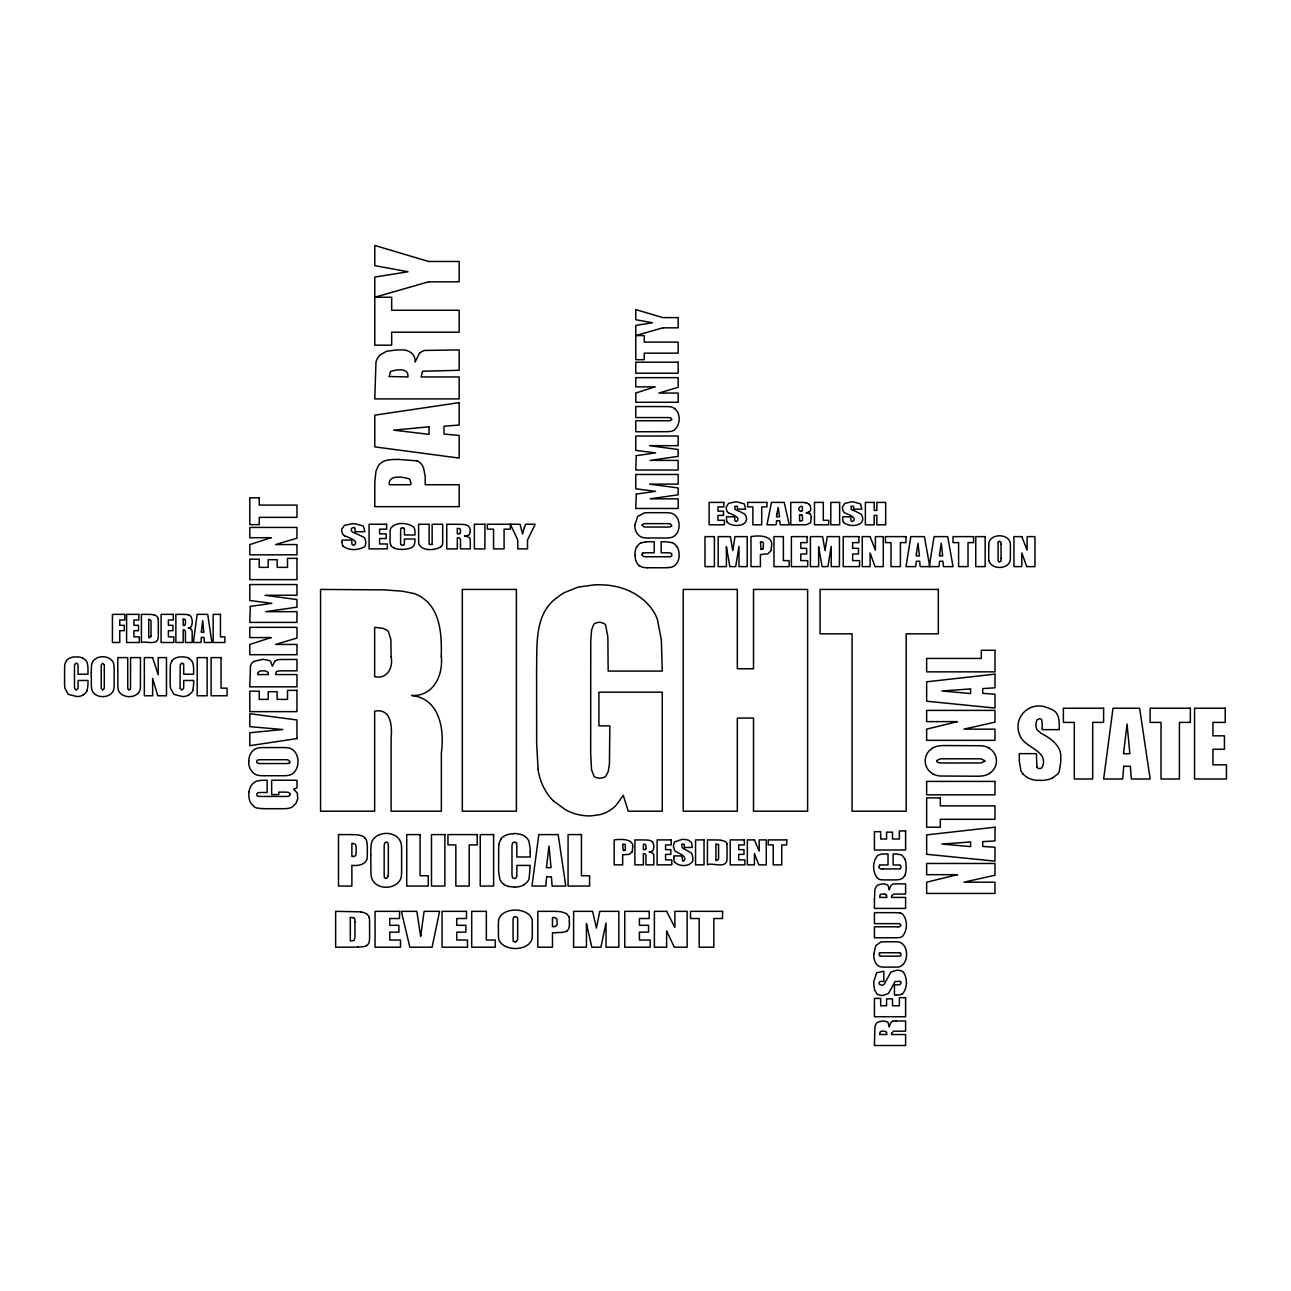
<?xml version="1.0" encoding="UTF-8"?>
<svg xmlns="http://www.w3.org/2000/svg" width="1291" height="1291" viewBox="0 0 1291 1291"><rect width="100%" height="100%" fill="white"/><g stroke="black" fill="none" stroke-linecap="round" stroke-linejoin="round"><path stroke-width="1.5" d="M1001.041 558.438L1001.041 544.334M988.728 545.609L988.728 557.712A31.646 31.646 0 0 0 988.922 560.681M388.204 875.847L386.558 878.396M516.69 875.685L516.432 877.122A1.824 1.824 0 0 1 515.109 878.38L514.609 878.413A3.792 3.792 0 0 1 514.06 878.413L513.721 878.348A1.775 1.775 0 0 1 512.398 877.283L512.091 875.476A36.89 36.89 0 0 1 511.994 872.377L511.978 848.494A34.922 34.922 0 0 1 512.124 844.669L512.43 843.394A1.711 1.711 0 0 1 513.447 842.394L514.125 842.248M249.018 791.69L248.824 793.562A24.448 24.448 0 0 0 248.808 795.563L249.292 799.29A12.587 12.587 0 0 0 251.325 803.825L254.02 806.585A8.053 8.053 0 0 0 256.957 808.021L260.943 808.537A82.301 82.301 0 0 0 266.769 808.715L284.101 808.682A40.295 40.295 0 0 0 288.087 808.392A11.877 11.877 0 0 0 292.734 806.617L296.059 803.18L297.801 798.629L297.237 792.981L293.573 789.075L296.962 787.946L296.962 780.232L271.643 780.232L271.643 794.594L278.808 794.594L278.808 792.125L284.407 792.125A22.56 22.56 0 0 1 287.909 792.319L288.684 792.545A1.888 1.888 0 0 1 289.991 794.094M929.262 566.62L934.071 536.62L947.675 536.62L953.048 566.62L943.431 566.62L942.93 561.23L939.558 561.23L938.993 566.62L920.176 566.62L919.676 561.23L916.303 561.23L915.739 566.62L906.008 566.62L910.817 536.62L924.421 536.62L929.794 566.62M998.217 542.301L999.508 541.074L1000.912 542.172A14.604 14.604 0 0 1 1001.009 544.334M250.454 666.414L249.792 686.844L296.962 686.844L296.962 674.58L275.693 674.58A11.425 11.425 0 0 1 275.725 673.692L276.484 671.53L279.195 670.917A33.227 33.227 0 0 1 281.293 670.852L296.962 670.852L296.962 659.459L280.857 659.507A44.233 44.233 0 0 0 278.759 659.604L277.533 659.766M130.359 689.12L128.987 690.104L127.874 688.958A21.382 21.382 0 0 1 127.744 686.215L127.712 657.603L117.788 657.603L117.868 686.054A47.057 47.057 0 0 0 117.965 688.087L118.03 688.652A8.279 8.279 0 0 0 119.579 692.476C124.065 697.785 133.957 698.237 138.54 692.815M692.573 861.258C689.265 867.052 678.582 866.761 674.531 861.888M87.159 690.362L87.917 685.327A63.453 63.453 0 0 0 87.998 681.955L87.998 680.47L78.073 680.47L78.073 685.263A26.611 26.611 0 0 1 77.944 688.506L76.153 690.104L74.604 688.345A23.948 23.948 0 0 1 74.491 685.634L74.475 667.899A22.705 22.705 0 0 1 74.62 664.687L75.927 663.3M192.811 690.362L193.553 685.327A63.453 63.453 0 0 0 193.634 681.955L193.634 680.47L183.725 680.47L183.725 685.263A26.611 26.611 0 0 1 183.58 688.506L181.789 690.104L180.24 688.345M431.952 544.512L429.29 544.495A8.456 8.456 0 0 1 429.145 542.72L429.128 524.243L418.591 524.243L418.623 541.542A27.66 27.66 0 0 0 418.768 543.931C422.302 551.354 434.373 550.531 440.602 546.981M355.654 855.207L355.993 853.98A14.475 14.475 0 0 0 356.122 851.85L356.138 847.622A13.781 13.781 0 0 0 356.106 846.702L355.493 844.427L353.573 843.507A11.571 11.571 0 0 0 351.878 843.41L351.878 856.498L352.863 856.53A5.083 5.083 0 0 0 354.089 856.401M632.025 852.092L629.007 854.368L622.665 854.803L622.665 864.857L614.193 864.857L614.193 839.908C620.438 839.15 635.479 838.053 632.461 849.058A9.247 9.247 0 0 1 632.09 852.108M404.099 544.608L404.212 544.318A9.844 9.844 0 0 0 404.373 542.107L404.422 539.009L414.96 539.009L414.96 539.961A24.981 24.981 0 0 1 414.879 542.139L414.169 545.189A3.518 3.518 0 0 1 413.814 545.786L411.829 547.416A14.314 14.314 0 0 1 410.135 548.207A21.14 21.14 0 0 1 403.195 549.337A24.529 24.529 0 0 1 394.239 548.288M904.636 875.508L903.652 877.089A5.987 5.987 0 0 1 901.408 878.929L898.972 879.607A26.933 26.933 0 0 1 894.534 879.897L884.609 879.913A29.273 29.273 0 0 1 880.365 879.655A6.633 6.633 0 0 1 877.17 877.702C872.329 871.764 872.49 861.646 877.38 855.772A5.196 5.196 0 0 1 878.606 854.932L881.253 854.19A25.788 25.788 0 0 1 885.045 853.964L888.014 853.948L888.014 864.938L882.592 864.938A16.476 16.476 0 0 0 880.494 865.035L879.72 865.244M762.949 548.804L763.11 548.546A6.294 6.294 0 0 0 763.336 546.529L763.401 544.221A4.825 4.825 0 0 0 763.255 542.946L762.545 542.059A6.713 6.713 0 0 0 760.399 541.8L761.093 549.401M513.689 917.223L513.156 918.789A15.863 15.863 0 0 0 513.076 920.564L513.076 937.298A26.869 26.869 0 0 0 513.156 939.832L513.431 941.058M419.462 353.25L415.137 362.013C415.734 353.605 407.762 348.99 400.194 349.958A69.811 69.811 0 0 0 396.498 349.926L386.638 351.265L380.393 354.751A14.362 14.362 0 0 0 375.971 362.335L374.793 398.903L459.16 398.903L459.16 376.956L421.124 376.956L422.367 371.679A2.146 2.146 0 0 1 422.964 371.227L459.16 370.291L459.16 349.909L424.432 350.458A13.685 13.685 0 0 0 419.527 353.331M274.757 661.331L272.336 666.221L270.513 661.218A3.679 3.679 0 0 0 269.819 660.669L263.993 659.475A39.037 39.037 0 0 0 261.928 659.475L253.875 661.395A8.343 8.343 0 0 0 250.389 666.398M524.098 884.609L526.615 882.608A10.038 10.038 0 0 0 529.116 878.768L530.214 865.422L516.836 865.422L516.836 871.893A41.231 41.231 0 0 1 516.707 875.685M566.701 930.892L567.185 930.585A4.47 4.47 0 0 0 568.556 929.1L569.331 926.099A17.235 17.235 0 0 0 569.396 924.501L569.396 921.387M801.824 520.676L801.517 520.773A10.409 10.409 0 0 1 799.597 520.951L799.597 514.706A10.957 10.957 0 0 1 801.711 514.883M808.989 511.962L809.635 511.607A2.34 2.34 0 0 0 810.441 510.429L810.554 510.074A5.939 5.939 0 0 0 810.683 508.767A10.425 10.425 0 0 0 810.603 507.411L810.167 505.765A3.825 3.825 0 0 0 809.36 504.555M801.727 511.026L802.34 510.235A10.457 10.457 0 0 0 802.469 508.364C802.631 503.119 795.627 509.3 800.468 511.204A4.051 4.051 0 0 0 801.743 511.058M882.85 868.94L897.326 868.94A14.475 14.475 0 0 0 899.553 868.811L900.198 868.617M879.736 953.016L880.333 952.855A14.475 14.475 0 0 1 882.447 952.758L896.777 952.742A20.721 20.721 0 0 1 899.762 952.871L900.15 953.016M401.533 528.035L400.856 528.616A8.456 8.456 0 0 0 400.646 530.891L400.597 542.349A8.876 8.876 0 0 0 400.726 544.221L400.904 544.608M641.466 542.736L645.613 541.93M899.972 868.698L900.101 868.649A1.969 1.969 0 0 0 900.134 865.357M642.966 553.064L644.015 552.871A30.306 30.306 0 0 1 646.872 552.774L654.23 552.758L654.23 541.736L650.212 541.736A49.784 49.784 0 0 0 645.613 541.913M555.437 926.422L556.986 924.856A6.487 6.487 0 0 0 557.131 923.372L556.905 918.902L555.065 917.659A16.331 16.331 0 0 0 552.467 917.498L552.467 926.599L553.549 926.631A7.73 7.73 0 0 0 555.437 926.454M892.775 1021.246L893.372 1021.133A29.193 29.193 0 0 1 896.067 1021.003M288.877 763.271L287.57 763.465A37.536 37.536 0 0 1 285.359 763.546L261.912 763.562A30.29 30.29 0 0 1 259.281 763.481L257.442 762.997A1.711 1.711 0 0 1 257.797 759.979L258.958 759.834A31.726 31.726 0 0 1 261.912 759.737L284.585 759.721A36.713 36.713 0 0 1 287.877 759.866L289.959 761.512A1.711 1.711 0 0 1 288.942 763.417M181.563 663.3L180.304 664.704A22.705 22.705 0 0 0 180.143 667.899L180.111 685.634A23.948 23.948 0 0 0 180.224 688.361M259.459 780.571L256.264 781.313A9.102 9.102 0 0 0 252.81 783.637L251.019 785.945A14.911 14.911 0 0 0 249.05 791.706M515.867 941.865L517.513 940.09A23.609 23.609 0 0 0 517.643 937.04L517.675 920.564A16.493 16.493 0 0 0 517.578 918.514L517.288 917.449A2.501 2.501 0 0 0 513.834 917.385M669.932 556.615L670.933 556.405A1.775 1.775 0 0 0 670.787 553.145L670.094 552.935A29.564 29.564 0 0 0 666.495 552.79L661.17 552.758L661.17 541.736L662.832 541.736A74.571 74.571 0 0 1 665.882 541.784L672.159 542.672M668.56 567.54C675.709 567.814 679.808 560.455 679.05 554.049A14.491 14.491 0 0 0 677.097 546.706M357.704 947.158L335.644 947.207L335.644 911.349L359.947 911.817A22.076 22.076 0 0 1 360.98 911.962M896.067 1020.987L905.604 1020.971L905.604 1031.186L895.244 1031.186A15.072 15.072 0 0 0 893.646 1031.251L891.661 1032.865A10.344 10.344 0 0 0 891.565 1034.527L905.604 1034.527L905.604 1045.516L874.427 1045.516L874.878 1027.2A7.891 7.891 0 0 1 877.089 1022.666A4.874 4.874 0 0 1 877.896 1022.117L882.447 1020.987A19.042 19.042 0 0 1 883.819 1021.003L887.482 1021.923A2.614 2.614 0 0 1 887.982 1022.359L889.338 1027.039A19.785 19.785 0 0 1 889.838 1024.893L890.935 1022.65A5.067 5.067 0 0 1 892.743 1021.181M398.403 459.402L417.041 460.871M647.211 556.76L666.898 556.76A26.611 26.611 0 0 0 669.932 556.647M257.861 674.58L268.35 674.58A8.149 8.149 0 0 0 268.108 672.321L265.171 670.884A22.899 22.899 0 0 0 263.929 670.852L261.508 670.852A9.666 9.666 0 0 0 260.475 670.9L258.184 672.288A6.875 6.875 0 0 0 257.893 674.58M351.975 834.599L338.5 834.599L338.5 886.046L351.878 886.046L351.878 865.325C358.075 866.229 367.79 864.486 367.225 856.288A36.858 36.858 0 0 0 367.322 853.48L367.322 848.994A42.054 42.054 0 0 0 366.934 842.152A8.763 8.763 0 0 0 364.82 837.907M879.768 897.423L886.691 897.423M897.81 926.809L874.427 926.809L874.427 937.799L896.809 937.75A37.229 37.229 0 0 0 899.343 937.605L899.811 937.54A6.019 6.019 0 0 0 902.893 935.814C907.363 930.133 907.67 920.628 903.2 914.835A6.52 6.52 0 0 0 900.279 912.882L899.859 912.898M556.405 932.764L552.467 932.764L552.467 947.207L537.798 947.207L537.798 911.349L553.306 911.349A60.822 60.822 0 0 1 560.94 911.753L566.426 913.528L568.895 916.61M896.487 995.087L894.437 995.087L894.437 984.872L899.682 984.759L900.957 983.419A3.873 3.873 0 0 0 900.973 982.645L900.747 981.757A1.614 1.614 0 0 0 900.36 981.289L895.099 981.531L889.128 992.343A6.584 6.584 0 0 1 887.724 993.828L883.141 995.409A16.622 16.622 0 0 1 880.865 995.345L878.251 994.716A4.696 4.696 0 0 1 876.896 993.844L874.717 990.165L873.797 984.452A32.63 32.63 0 0 1 873.846 981.434L876.621 972.817L883.867 971.219L883.867 981.418L881.559 981.418A7.165 7.165 0 0 0 880.107 981.531C876.363 983.694 882.899 987.292 884.561 983.694A16.702 16.702 0 0 0 885.707 981.45L890.725 972.462A5.293 5.293 0 0 1 891.548 971.768L896.535 970.332A17.719 17.719 0 0 1 899.553 970.396L902.344 971.235A4.115 4.115 0 0 1 903.119 971.833C907.525 977.884 907.589 987.631 902.812 993.489A4.502 4.502 0 0 1 901.893 994.118M879.768 1034.527L886.691 1034.527M896.115 912.672L874.427 912.656L874.427 923.646L897.406 923.646A15.557 15.557 0 0 1 899.94 923.791L900.989 925.292L899.924 926.664A12.926 12.926 0 0 1 897.81 926.793M514.576 887.127L508.622 886.449M647.614 567.75L663.106 567.782A51.834 51.834 0 0 0 668.56 567.556M1038.545 780.442L1035.124 780.103A23.06 23.06 0 0 1 1026.474 777.021L1023.021 774.067M721.475 840.247L719.894 840.086A59.951 59.951 0 0 0 717.215 839.957L707.436 839.908L707.436 864.857C711.438 862.162 725.009 868.778 726.898 860.774A28.822 28.822 0 0 0 727.043 857.45L727.043 847.461A27.03 27.03 0 0 0 726.865 844.298L726.849 844.298M884.819 894.114L886.417 895.018M153.532 614.726L151.757 614.5A55.658 55.658 0 0 0 148.142 614.371L141.397 614.355L141.397 642.498C145.076 640.836 157.228 645.742 158.18 638.157A36.374 36.374 0 0 0 158.325 634.591L158.309 621.649A26.175 26.175 0 0 0 158.148 619.099M188.066 614.742L186.227 614.5A50.639 50.639 0 0 0 183.435 614.387L175.866 614.355L175.866 642.498L183.193 642.498L183.193 629.798A4.454 4.454 0 0 1 184.532 629.96L185.307 631.138A14.782 14.782 0 0 1 185.404 633.139L185.42 642.498L192.214 642.498L192.181 632.897A19.171 19.171 0 0 0 192.085 631.138L192.052 631.009A4.567 4.567 0 0 0 191.068 629.282M801.695 514.915L802.405 515.755A5.309 5.309 0 0 1 802.486 516.787L802.486 518.756A3.034 3.034 0 0 1 802.114 520.741M900.198 865.277L899.682 865.115A16.089 16.089 0 0 0 897.035 864.97L893.114 864.938L893.114 853.948L894.324 853.948A40.473 40.473 0 0 1 896.567 854.013L900.924 854.755A4.89 4.89 0 0 1 902.167 855.481L904.152 857.87A15.056 15.056 0 0 1 904.749 858.967M394.288 548.126L391.835 546.609A4.357 4.357 0 0 1 391.028 545.56M684.295 848.945L691.218 852.948A4.293 4.293 0 0 1 691.928 853.851L692.864 857.595A11.845 11.845 0 0 1 692.621 861.275M344.632 535.862C347.989 537.234 360.189 540.864 353.928 545.222A4.502 4.502 0 0 1 353.185 545.205L351.894 544.189L351.798 540.058L342.018 540.058L342.018 541.671M728.721 512.963C731.707 514.334 741.76 517.546 736.499 521.483A3.47 3.47 0 0 1 735.87 521.467L734.837 520.725L734.708 516.787L726.51 516.787L726.51 518.256A8.634 8.634 0 0 0 727.188 522.177M809.925 513.963L807.795 513.043A16.218 16.218 0 0 0 806.068 512.705A13.572 13.572 0 0 0 808.812 512.075M674.886 408.714C680.906 413.814 680.389 424.771 674.531 429.79A9.198 9.198 0 0 1 670.271 431.533L669.642 431.549A52.285 52.285 0 0 1 667.366 431.678L635.769 431.759L635.769 420.737L667.56 420.737A25.433 25.433 0 0 0 670.255 420.64L671.885 419.333L670.465 417.735A25.659 25.659 0 0 0 667.399 417.59L635.769 417.558L635.769 406.536L667.318 406.584A38.343 38.343 0 0 1 670.336 406.762L670.868 406.859A9.489 9.489 0 0 1 674.838 408.763M851.382 509.364L850.979 506.314L853.512 506.25A3.808 3.808 0 0 1 853.641 507.508L853.69 509.17L861.872 509.17L860.597 503.974L853.674 501.957A29.241 29.241 0 0 0 851.253 501.925L844.75 503.393L842.507 507.024A10.715 10.715 0 0 0 842.458 508.654L843.152 511.155A5.342 5.342 0 0 0 844.911 512.963C847.897 514.27 857.982 517.61 852.706 521.483A3.47 3.47 0 0 1 852.076 521.467L851.043 520.725L850.914 516.787L842.716 516.787L842.716 518.256A8.634 8.634 0 0 0 843.394 522.177M735.176 509.364L734.773 506.314L737.306 506.25A3.808 3.808 0 0 1 737.451 507.508L737.484 509.17L745.665 509.17L744.391 503.974L737.484 501.957A29.241 29.241 0 0 0 735.047 501.925L728.544 503.393L726.3 507.024A10.715 10.715 0 0 0 726.252 508.654L726.946 511.155A5.342 5.342 0 0 0 728.705 512.963M879.542 955.727L880.51 956.066A13.701 13.701 0 0 0 882.447 956.163L897.003 956.179A25.158 25.158 0 0 0 899.407 956.098L900.263 955.921A1.614 1.614 0 0 0 900.117 953.097M553.452 800.936L565.41 809.683A49.768 49.768 0 0 0 590.858 815.896L600.137 814.605A34.099 34.099 0 0 0 616.146 805.277L623.263 795.337L628.265 811.216L662.267 811.216L662.267 692.17L598.911 692.17L598.911 725.881L609.836 725.881L609.433 763.788L608.206 771.502L606.012 775.826A7.213 7.213 0 0 1 603.591 777.602L599.686 778.344L595.651 777.44A6.277 6.277 0 0 1 593.957 776.117L591.536 769.662L590.681 753.96L590.745 641.595L591.536 630.25L593.586 624.618A6.068 6.068 0 0 1 595.522 623.101L598.685 622.327A12.361 12.361 0 0 1 600.67 622.375L604.027 623.505A5.939 5.939 0 0 1 605.592 625.005L607.867 637.012L608.158 671.078L662.267 671.078L661.363 640.11L657.506 619.906A39.65 39.65 0 0 0 654.456 612.999C644.112 595.28 623.505 585.598 603.446 584.936A101.15 101.15 0 0 0 594.635 584.823L578.19 587.066L564.264 592.682A50.446 50.446 0 0 0 558.245 596.765C534.216 612.709 537.169 644.225 536.588 669.303L536.636 743.374L538.121 769.517M191.1 629.25L190.342 628.62A8.408 8.408 0 0 0 188.179 627.829A8.295 8.295 0 0 0 189.535 627.587L190.729 627.071A2.404 2.404 0 0 0 191.504 626.296L192.165 623.537A18.607 18.607 0 0 0 192.069 619.615L191.052 616.791A4.97 4.97 0 0 0 188.083 614.71M342.938 545.948C348.554 550.854 358.252 550.45 364.465 546.771A3.679 3.679 0 0 0 365.353 545.335L365.514 544.867A10.199 10.199 0 0 0 365.692 541.72L365.046 538.831A4.728 4.728 0 0 0 363.691 537.121L355.073 533.167A16.38 16.38 0 0 1 352.75 532.182L352.249 531.811A2.34 2.34 0 0 1 354.912 527.89M404.131 528.422L404.309 529.036A10.764 10.764 0 0 1 404.406 530.682L404.422 534.974L414.96 534.974L414.96 532.634A16.073 16.073 0 0 0 414.685 529.326L414.121 527.761A3.776 3.776 0 0 0 413.733 527.148C407.585 522.355 394.852 521.564 390.366 528.939A22.06 22.06 0 0 0 390.108 532.925L390.06 540.138A16.848 16.848 0 0 0 390.398 543.963M391.028 545.56L390.447 543.947M886.417 1032.138L884.819 1031.235A10.118 10.118 0 0 0 883.786 1031.186L882.173 1031.186A3.938 3.938 0 0 0 881.075 1031.315L880.172 1031.993A6.633 6.633 0 0 0 879.849 1034.511M1041.643 720.023L1042.095 722.379A28.967 28.967 0 0 1 1042.144 724.412L1042.16 729.657L1059.249 729.657C1059.282 722.637 1059.895 713.019 1052.133 709.663A22.125 22.125 0 0 0 1048.26 708.049C1029.008 699.367 1010.611 719.313 1020.971 737.613C1027.023 748.377 1049.857 751.798 1041.885 767.709A2.792 2.792 0 0 1 1040.901 768.306L1040.11 768.5A4.809 4.809 0 0 1 1038.819 768.452L1037.803 768.064A2.179 2.179 0 0 1 1036.931 767.048M1036.931 767.048L1036.383 753.654L1019.293 753.654L1019.293 758.285A68.73 68.73 0 0 0 1019.341 761.141L1020.907 770.566A11.361 11.361 0 0 0 1023.021 774.051M516.465 843.33L516.755 845.202A42.538 42.538 0 0 1 516.836 848.058L516.836 856.998L530.214 856.998L530.214 852.108M183.435 664.074L183.612 665.026A27.272 27.272 0 0 1 183.709 667.592L183.725 674.225L193.634 674.225L193.634 670.594A40.537 40.537 0 0 0 193.376 665.478L192.746 662.719A8.617 8.617 0 0 0 188.599 658.394M653.601 854.594L653.682 854.916A19.381 19.381 0 0 1 653.795 856.917L653.811 864.857L645.952 864.857L645.952 856.562A10.812 10.812 0 0 0 645.855 854.949L644.919 853.754A6.681 6.681 0 0 0 643.37 853.625L643.37 864.857L634.898 864.857L634.898 839.908L644.838 839.957A58.531 58.531 0 0 1 647.307 840.07L649.018 840.263A6.003 6.003 0 0 1 652.504 842.055M384.476 877.235L384.25 875.459A44.685 44.685 0 0 1 384.169 873.41L384.153 847.816A33.033 33.033 0 0 1 384.25 844.943L384.783 842.942A1.872 1.872 0 0 1 388.075 843.33L388.236 844.604A34.599 34.599 0 0 1 388.333 847.816L388.349 872.555A43.281 43.281 0 0 1 388.22 875.847M879.123 867.6L880.22 868.73A13.749 13.749 0 0 0 882.85 868.891M718.458 845.169L718.474 845.25A10.957 10.957 0 0 1 718.554 846.686L718.587 856.966A15.024 15.024 0 0 1 718.474 859.16L716.908 860.532A8.262 8.262 0 0 1 715.908 860.581L715.908 844.185M369.178 917.385L369.42 918.934A51.575 51.575 0 0 1 369.581 923.372L369.597 936.556A47.444 47.444 0 0 1 369.533 939.251L369.065 942.543A4.212 4.212 0 0 1 368.887 943.011A5.358 5.358 0 0 1 366.386 945.528M104.168 664.655L102.715 663.267L101.327 664.833A21.011 21.011 0 0 0 101.214 667.415L101.214 686.392A27.821 27.821 0 0 0 101.295 688.393L102.618 690.104L104.151 688.603A27.498 27.498 0 0 0 104.281 685.747L104.313 667.415A22.367 22.367 0 0 0 104.2 664.655M988.938 560.681C991.214 569.815 1008.384 569.718 1010.224 560.342A35.793 35.793 0 0 0 1010.385 557.647L1010.401 545.528A31.646 31.646 0 0 0 1010.191 542.575C1007.884 533.441 990.762 533.522 988.906 542.898A35.793 35.793 0 0 0 988.728 545.609M642.079 555.001L643.644 556.566A25.223 25.223 0 0 0 647.211 556.728M354.944 921.629L354.944 935.862A24.206 24.206 0 0 1 354.88 937.831L354.105 940.364L350.313 941.074L350.313 917.481M811.313 517.465L810.619 522.774L806.601 524.63A46.524 46.524 0 0 1 803.422 524.775L790.77 524.808L790.77 502.393L800.081 502.393A36.164 36.164 0 0 1 805.907 502.748M673.789 857.547L673.789 855.917L681.664 855.917L682.778 861.129A2.889 2.889 0 0 0 683.375 861.145C688.523 857.095 679.066 853.222 675.903 851.673A5.309 5.309 0 0 1 674.564 850.269L673.531 846.88A13.798 13.798 0 0 1 673.579 845.056L674.063 842.975A3.776 3.776 0 0 1 674.741 841.893L681.987 839.408A24.255 24.255 0 0 1 684.311 839.44L687.135 839.844A12.087 12.087 0 0 1 688.91 840.409L691.605 842.603L692.186 847.461L684.311 847.461L684.311 845.605A5.196 5.196 0 0 0 684.198 844.266L681.761 844.217L682.213 847.751A10.441 10.441 0 0 0 684.311 848.897M442.684 540.719L442.684 524.243L432.146 524.243L432.146 542.398A9.521 9.521 0 0 1 432.001 544.512M183.193 619.164L183.193 625.425A3.776 3.776 0 0 0 184.952 625.151L185.291 624.36A8.892 8.892 0 0 0 185.404 622.795L185.42 621.342A3.534 3.534 0 0 0 185.226 619.922M417.058 460.839A10.538 10.538 0 0 1 421.786 464.695L422.69 466.132A16.896 16.896 0 0 1 423.674 468.359L425.126 476.25A46.912 46.912 0 0 1 425.191 478.848L425.191 484.738L459.16 484.738L459.16 506.669L374.793 506.669L374.793 484.577A100.069 100.069 0 0 1 374.842 481.365L375.875 472.07A23.754 23.754 0 0 1 376.569 469.617L378.457 465.696A11.377 11.377 0 0 1 380.264 463.55A14.379 14.379 0 0 1 387.203 460.193L390.802 459.677A92.807 92.807 0 0 1 398.403 459.435M274.805 661.363A7.649 7.649 0 0 1 277.517 659.701M259.459 780.555A41.57 41.57 0 0 1 265.107 780.264L267.156 780.232L267.156 792.496L261.912 792.496A39.843 39.843 0 0 0 259.265 792.593L257.797 792.852A1.807 1.807 0 0 0 256.812 794.498A1.678 1.678 0 0 0 257.732 796.176L258.7 796.305A30.71 30.71 0 0 0 262.138 796.434L284.778 796.466A27.289 27.289 0 0 0 287.667 796.353L288.829 796.095A1.888 1.888 0 0 0 289.942 794.11M931.941 748.377A19.462 19.462 0 0 1 940.203 745.762L941.349 745.665A87.901 87.901 0 0 1 943.447 745.553L981.257 745.73A19.752 19.752 0 0 1 989.1 748.005M932.618 773.632A14.637 14.637 0 0 1 932.021 748.506M932.538 773.777A19.752 19.752 0 0 0 940.381 776.02L978.175 776.23A87.901 87.901 0 0 0 980.289 776.117L981.434 776.036A19.462 19.462 0 0 0 989.697 773.406M989.019 748.151A14.637 14.637 0 0 1 989.616 773.277M1052.23 778.231A28.725 28.725 0 0 1 1038.561 780.297M1052.165 778.07A23.416 23.416 0 0 0 1053.375 777.44L1057.91 773.777A9.731 9.731 0 0 0 1059.217 771.598L1060.766 761.835A62.662 62.662 0 0 0 1060.734 758.398C1061.912 746.359 1051.471 738.855 1042.111 733.853A38.036 38.036 0 0 1 1040.611 732.933L1037.028 729.754A5.551 5.551 0 0 1 1036.673 729.06L1036.189 727.301A18.461 18.461 0 0 1 1035.963 723.848L1036.802 720.088L1039.32 718.732A2.695 2.695 0 0 1 1041.595 719.636M351.975 834.632A44.846 44.846 0 0 1 357.817 834.906L359.608 835.261A10.36 10.36 0 0 1 364.885 837.827M355.638 855.4A2.292 2.292 0 0 1 354.073 856.369M386.396 878.396A1.856 1.856 0 0 1 384.331 877.299M530.214 852.108A66.842 66.842 0 0 0 530.101 847.977L529.003 841.506A10.005 10.005 0 0 0 526.082 837.359L523.952 835.81A15.04 15.04 0 0 0 520.192 834.244L515.642 833.55A28.208 28.208 0 0 0 513.657 833.518M500.924 838.714A16.089 16.089 0 0 1 513.64 833.873M498.923 844.395A11.877 11.877 0 0 1 501.279 839.069M498.955 844.395A48.251 48.251 0 0 0 498.681 848.962L498.6 867.778A72.635 72.635 0 0 0 498.713 872.135L499.843 879.106A10.328 10.328 0 0 0 503.99 884.432M508.622 886.433A14.976 14.976 0 0 1 503.958 884.464M524.178 884.755A17.59 17.59 0 0 1 514.593 887.014M514.157 842.361A2.292 2.292 0 0 1 516.658 843.168M354.944 528.552A4.131 4.131 0 0 1 355.073 529.875L355.106 531.698L364.885 531.698L363.352 525.97L355.106 523.775A37.907 37.907 0 0 0 352.201 523.726L344.423 525.34L341.76 529.326A10.861 10.861 0 0 0 341.695 531.134L342.518 533.877A6.132 6.132 0 0 0 344.632 535.862M342.825 545.996A8.843 8.843 0 0 1 342.131 541.687M404.018 544.528A2.114 2.114 0 0 1 400.985 544.528M401.63 528.229A2.647 2.647 0 0 1 404.196 528.293M442.635 540.719A23.528 23.528 0 0 1 442.506 544.35M442.49 544.705A5.454 5.454 0 0 1 440.554 546.916M636.85 546.932A9.392 9.392 0 0 1 641.401 542.607M635.043 555.372A16.557 16.557 0 0 1 636.608 546.819M639.174 565.878A13.249 13.249 0 0 1 635.172 555.404M639.465 565.571A9.795 9.795 0 0 0 643.838 567.524A39.763 39.763 0 0 0 647.614 567.733M672.224 542.527A9.973 9.973 0 0 1 676.871 546.835M642.176 554.969A1.888 1.888 0 0 1 642.837 552.903M762.868 549.014A2.792 2.792 0 0 1 761.109 549.32M1001.009 558.438A18.703 18.703 0 0 1 1000.896 561.149L999.218 562.15L998.185 560.827A22.689 22.689 0 0 1 998.104 558.664L998.088 544.334A13.717 13.717 0 0 1 998.185 542.301M82.947 658.394A8.617 8.617 0 0 1 87.239 662.67L87.723 665.478A40.537 40.537 0 0 1 87.982 670.594L87.998 674.225L78.073 674.225L78.073 667.592A27.272 27.272 0 0 0 77.993 665.026L77.799 664.074A1.743 1.743 0 0 0 75.975 663.396M83.044 658.184A14.895 14.895 0 0 0 75.733 656.941A11.926 11.926 0 0 0 66.277 660.669M66.535 660.927A8.811 8.811 0 0 0 64.792 664.865A35.793 35.793 0 0 0 64.598 668.254L64.55 682.213A42.425 42.425 0 0 0 64.873 688.135L68.229 694.348L76.927 696.559A13.055 13.055 0 0 0 83.528 694.8M87.288 690.411A8.989 8.989 0 0 1 83.415 694.606M130.423 688.991A21.511 21.511 0 0 0 130.536 686.07L130.569 657.603L140.493 657.603L140.445 686.005A34.518 34.518 0 0 1 140.283 688.716L140.203 689.2A8.537 8.537 0 0 1 138.492 692.767M188.696 658.184A14.895 14.895 0 0 0 181.369 656.941A11.926 11.926 0 0 0 171.913 660.669M172.187 660.927A8.811 8.811 0 0 0 170.428 664.865A35.793 35.793 0 0 0 170.251 668.254L170.186 682.213A42.425 42.425 0 0 0 170.509 688.135L173.865 694.348L182.564 696.559A13.055 13.055 0 0 0 189.164 694.8M192.94 690.411A8.989 8.989 0 0 1 189.051 694.606M181.611 663.396A1.743 1.743 0 0 1 183.596 663.961M153.516 614.774A5.535 5.535 0 0 1 158.357 619.035M183.225 619.309A2.663 2.663 0 0 1 185.339 619.728M538.057 769.517A58.095 58.095 0 0 0 545.883 791.335A45.847 45.847 0 0 0 553.452 800.92M843.491 522.145A3.26 3.26 0 0 0 843.991 522.79C849.817 527.696 866.664 526.212 861.888 515.399A4.147 4.147 0 0 0 860.871 514.108L855.723 511.349A79.994 79.994 0 0 0 853.658 510.51A11.522 11.522 0 0 1 851.463 509.477M810.07 513.834A4.486 4.486 0 0 1 811.184 517.449M805.891 502.861A6.81 6.81 0 0 1 809.392 504.507M727.285 522.145A3.26 3.26 0 0 0 727.785 522.79C733.611 527.696 750.458 526.212 745.682 515.399A4.147 4.147 0 0 0 744.665 514.108L739.517 511.349A79.994 79.994 0 0 0 737.451 510.51A11.522 11.522 0 0 1 735.257 509.477M624.618 844.379A6.148 6.148 0 0 0 622.682 844.233L623.295 850.543A2.679 2.679 0 0 0 624.892 850.22M624.909 844.427A2.34 2.34 0 0 1 625.247 846.202L625.377 848.155A3.744 3.744 0 0 1 625.038 850.22M653.649 854.561A4.018 4.018 0 0 0 652.504 853.157L651.245 852.399A13.2 13.2 0 0 0 649.147 851.85A11.635 11.635 0 0 0 650.971 851.576L652.746 850.753A2.066 2.066 0 0 0 653.085 850.349L653.795 847.412A15.799 15.799 0 0 0 653.811 846.331A13.039 13.039 0 0 0 653.762 845.589L653.068 842.91A4.018 4.018 0 0 0 652.471 842.071M674.435 861.92A10.941 10.941 0 0 1 673.886 857.563M721.491 840.602A6.084 6.084 0 0 1 727.253 843.878M715.972 844.411A3.712 3.712 0 0 1 718.7 844.717M566.83 931.263A24.287 24.287 0 0 1 556.437 932.409M568.976 916.594A18.832 18.832 0 0 1 569.315 921.371M515.787 941.672A2.63 2.63 0 0 1 513.269 941.252M366.499 945.916A25.304 25.304 0 0 1 357.72 946.916M366.628 914.076A6.213 6.213 0 0 1 369.291 917.352M360.964 912.092A14.443 14.443 0 0 1 366.741 913.883M350.313 917.546A14.491 14.491 0 0 1 353.476 917.691M353.46 917.804A1.888 1.888 0 0 1 354.799 918.869L354.799 919.257A19.091 19.091 0 0 1 354.912 921.629M904.83 875.572A21.463 21.463 0 0 0 906.072 866.229A18.574 18.574 0 0 0 904.862 858.935M879.316 867.52A2.404 2.404 0 0 1 879.558 865.131M879.849 897.406A6.633 6.633 0 0 1 880.091 894.857L881.075 894.211A3.938 3.938 0 0 1 882.173 894.082L883.786 894.066A10.118 10.118 0 0 1 884.819 894.114M886.465 895.002A8.327 8.327 0 0 1 886.643 897.406M896.115 912.705A30.274 30.274 0 0 1 899.859 912.866M879.639 955.614A1.711 1.711 0 0 1 879.72 953M901.941 994.248A13.233 13.233 0 0 1 896.487 994.958M886.465 1032.122A8.327 8.327 0 0 1 886.643 1034.527M586.453 923.549L586.437 947.207L573.607 947.207L573.607 911.349L592.585 911.349L596.41 928.084L599.782 911.349L618.857 911.349L618.857 947.207L606.044 947.207L606.028 923L600.928 947.207L591.827 947.207L586.453 923.549M726.397 546.835L726.397 566.62L718.167 566.62L718.167 536.62L730.351 536.62L732.804 550.628L734.966 536.62L747.215 536.62L747.215 566.62L738.985 566.62L738.968 546.367L735.692 566.62L729.851 566.62L726.397 546.835M818.639 546.835L818.639 566.62L810.409 566.62L810.409 536.62L822.593 536.62L825.046 550.628L827.208 536.62L839.44 536.62L839.44 566.62L831.226 566.62L831.21 546.367L827.934 566.62L822.093 566.62L818.639 546.835M91.274 672.708L91.371 685.456A38.649 38.649 0 0 0 91.548 688.2C92.936 699.625 113.156 699.367 113.995 687.78A44.62 44.62 0 0 0 114.141 685.36L114.141 667.915A38.649 38.649 0 0 0 113.963 665.172C112.575 653.746 92.355 654.004 91.516 665.591A44.62 44.62 0 0 0 91.371 668.012L91.274 672.708M370.791 854.965L370.904 872.151A62.162 62.162 0 0 0 371.066 874.975L371.163 875.847A12.394 12.394 0 0 0 378.844 885.755C387.671 889.789 401.533 885.513 401.501 874.33A71.312 71.312 0 0 0 401.614 872.022L401.614 848.494A62.162 62.162 0 0 0 401.453 845.67L401.356 844.798A12.394 12.394 0 0 0 393.674 834.89C384.847 830.855 370.985 835.132 371.017 846.315A71.312 71.312 0 0 0 370.904 848.639L370.791 854.965M410.748 483.124L410.699 484.738L389.236 484.738C388.284 474.313 402.824 476.879 409.263 478.929A3.228 3.228 0 0 1 410.054 479.832L410.748 483.124M498.407 925.55L498.439 934.91A48.8 48.8 0 0 0 498.665 939.154C502.796 951.661 528.681 951.709 532.118 938.67A49.236 49.236 0 0 0 532.295 935.41L532.312 923.646A48.8 48.8 0 0 0 532.086 919.402C527.954 906.895 502.07 906.831 498.633 919.87A49.236 49.236 0 0 0 498.455 923.146L498.407 925.55M874.427 899.666L874.427 908.412L905.604 908.412L905.604 897.423L891.548 897.423A10.344 10.344 0 0 1 891.661 895.76L893.646 894.147A15.072 15.072 0 0 1 895.244 894.082L905.604 894.066L905.604 883.867L896.067 883.883A29.193 29.193 0 0 0 893.372 883.996L892.888 884.109A5.067 5.067 0 0 0 890.984 885.578L889.838 887.772A19.785 19.785 0 0 0 889.338 889.919L887.982 885.255A2.614 2.614 0 0 0 887.482 884.803L883.819 883.883A19.042 19.042 0 0 0 882.447 883.867L877.896 885.013A4.874 4.874 0 0 0 877.138 885.61A7.891 7.891 0 0 0 874.895 890.096L874.427 899.666M391.108 656.699C393.384 667.737 387.203 679.421 374.648 676.694L374.648 627.378L382.572 628.201L387.106 630.266A6.762 6.762 0 0 1 388.397 631.606L390.883 639.674L391.108 656.699M873.781 954.033C873.555 959.084 875.266 966.233 881.237 966.943A39.343 39.343 0 0 0 884.222 967.12L895.889 967.12A35.18 35.18 0 0 0 899.182 966.911C909.122 963.893 909.09 944.479 898.81 941.978A39.343 39.343 0 0 0 895.825 941.801L884.141 941.785A35.18 35.18 0 0 0 880.865 941.994L875.782 945.658L873.781 954.033M248.808 761.174C248.082 768.113 253.052 775.746 260.524 775.617A65.373 65.373 0 0 0 262.654 775.73L284.214 775.713A52.173 52.173 0 0 0 287.231 775.536C302.094 774.245 301.4 747.683 286.215 747.667A65.373 65.373 0 0 0 284.101 747.554L262.525 747.57A52.173 52.173 0 0 0 259.523 747.747C252.858 748.183 248.518 754.88 248.808 761.174M389.236 376.504L407.988 376.956A22.705 22.705 0 0 0 407.956 375.649C407.891 367.564 395.998 369.678 390.834 371.388A2.663 2.663 0 0 0 390.334 371.921L389.236 376.504M634.882 524.921C634.284 531.004 638.464 537.766 645.016 537.863A53.964 53.964 0 0 0 647.34 537.992L666.721 537.992A46.879 46.879 0 0 0 669.416 537.831C682.584 536.701 682.245 513.302 668.916 512.817A53.964 53.964 0 0 0 666.608 512.688L647.227 512.688A46.879 46.879 0 0 0 644.516 512.866L637.593 516.513L634.882 524.921M642.063 525.163L644.048 526.954A25.207 25.207 0 0 0 646.662 527.051L667.754 527.067A33.727 33.727 0 0 0 669.722 526.986L671.853 525.76L670.223 523.791A30.548 30.548 0 0 0 667.044 523.646L646.662 523.613A26.611 26.611 0 0 0 643.806 523.726L642.063 525.05M441.264 656.183C443.459 675.112 433.324 696.769 411.539 695.462C440.053 698.528 444.54 729.851 441.361 752.734L441.361 811.216L391.108 811.216L391.108 737.516C392.303 726.042 390.947 707.904 374.648 711.212L374.648 811.216L320.555 811.216L320.555 589.422L384.089 589.874L402.372 591.197L414.008 593.521A33.437 33.437 0 0 1 423.012 598.185C438.214 609.029 441.102 629.153 441.328 646.501A195.619 195.619 0 0 1 441.264 656.183M470.263 531.666L469.391 534.555A2.275 2.275 0 0 1 468.956 534.958L466.422 535.83A19.107 19.107 0 0 1 464.486 536.023A19.898 19.898 0 0 1 467.1 536.556L468.681 537.282A4.293 4.293 0 0 1 470.085 538.702L470.134 539.218A21.64 21.64 0 0 1 470.263 541.671L470.279 548.885L460.5 548.885L460.5 540.703A9.844 9.844 0 0 0 460.435 539.428L459.37 537.96A10.376 10.376 0 0 0 457.304 537.798L457.304 548.885L446.767 548.885L446.767 524.243L460.467 524.324A74.781 74.781 0 0 1 462.194 524.404L464.324 524.582A8.246 8.246 0 0 1 468.665 526.325A4.325 4.325 0 0 1 469.746 527.971L470.279 530.585A12.41 12.41 0 0 1 470.263 531.666M201.348 631.961L203.817 632.445L202.703 620.632L201.348 631.961M546.513 866.794L546.448 867.681L551.047 867.681L549.014 846.073L546.513 866.794M1123.638 752.524L1123.541 753.734L1129.867 753.734L1127.059 724.009L1123.638 752.524M201.396 637.431L200.96 642.498L193.392 642.498L197.12 614.355L207.706 614.355L211.885 642.498L204.414 642.498L204.01 637.431L201.396 637.431M546.626 876.799L545.819 886.046L531.989 886.046L538.815 834.599L558.148 834.599L565.797 886.046L552.128 886.046L551.402 876.799L546.626 876.799M1123.767 766.289L1122.67 779.006L1103.644 779.006L1113.02 708.226L1139.63 708.226L1150.152 779.006L1131.336 779.006L1130.351 766.289L1123.767 766.289M420.834 935.136L420.688 936.411L416.832 911.349L401.372 911.349L409.844 947.207L432.114 947.207L439.585 911.349L424.11 911.349L420.834 935.136M916.432 553.629L916.368 554.259A68.762 68.762 0 0 0 916.19 555.905L919.434 555.905L917.998 543.317L916.432 553.629M939.687 553.629L939.622 554.259A68.762 68.762 0 0 0 939.445 555.905L942.672 555.905L941.252 543.317L939.687 553.629M776.617 520.789L776.085 524.808L766.967 524.808L771.469 502.393L784.218 502.393L789.269 524.808L780.248 524.808L779.78 520.789L776.617 520.789M776.908 514.092L776.827 514.609A50.817 50.817 0 0 0 776.504 516.803L779.538 516.803L778.199 507.395L776.908 514.092M150.886 636.269L149.74 637.593A5.471 5.471 0 0 1 148.723 637.673L148.723 619.164L150.934 620.358A11.458 11.458 0 0 1 150.999 621.6L151.031 633.591A20.527 20.527 0 0 1 150.918 636.269M984.839 761.238L980.934 762.9A63.453 63.453 0 0 1 979.401 762.965L944.205 762.997A58.047 58.047 0 0 1 940.397 762.9L938.186 762.561A1.969 1.969 0 0 1 937.718 762.368A1.904 1.904 0 0 1 936.717 760.528L940.3 758.882A54.222 54.222 0 0 1 943.059 758.801L978.949 758.818A54.835 54.835 0 0 1 981.434 758.93L984.855 760.754A2.308 2.308 0 0 1 984.839 761.238M460.435 532.602L459.693 533.683A9.102 9.102 0 0 1 457.304 533.877L457.304 528.455A7.213 7.213 0 0 1 459.838 528.729A1.759 1.759 0 0 1 460.435 530.343L460.5 531.634A6.052 6.052 0 0 1 460.435 532.602M770.985 550.611L767.919 553.839L760.399 554.549L760.399 566.62L750.991 566.62L750.991 536.62C758.608 535.184 774.858 535.2 771.26 547.626A13.862 13.862 0 0 1 771.017 550.611M645.839 848.655L645.371 849.43A5.6 5.6 0 0 1 643.37 849.656L643.37 844.185A4.696 4.696 0 0 1 645.419 844.459A2.017 2.017 0 0 1 645.839 846.089L645.952 847.396A6.536 6.536 0 0 1 645.855 848.671M524.356 527.664L524.146 528.309A68.052 68.052 0 0 0 522.565 533.941L520.031 524.243L487.32 524.243L487.32 529.165L493.549 529.165L493.549 548.885L504.087 548.885L504.087 529.165L510.348 529.165L510.348 524.243L517.756 539.961L517.756 548.885L527.519 548.885L527.519 539.961L535.2 524.243L525.518 524.243L524.356 527.664M654.86 386.88L635.769 393.061L635.769 402.276L678.162 402.276L678.162 393.061L658.894 393.061L678.162 387.316L678.162 377.666L635.769 377.666L635.769 386.88L654.86 386.88M271.029 537.702L249.792 544.576L249.792 554.823L296.962 554.823L296.962 544.576L275.516 544.576L296.962 538.186L296.962 527.438L249.792 527.438L249.792 537.702L271.029 537.702M271.029 637.576L249.792 644.451L249.792 654.715L296.962 654.715L296.962 644.451L275.516 644.451L296.962 638.077L296.962 627.329L249.792 627.329L249.792 637.576L271.029 637.576M428.628 281.809L374.793 297.237L391.673 297.237L391.673 310.26L459.16 310.26L459.16 332.207L391.673 332.207L391.673 345.181L374.793 345.181L374.793 277.081L408.037 271.756L374.793 265.639L374.793 245.484L428.628 261.476L459.16 261.476L459.16 281.809L428.628 281.809M662.816 327.833L635.769 335.579L644.257 335.579L644.257 342.131L678.162 342.131L678.162 353.153L644.257 353.153L644.257 359.673L635.769 359.673L635.769 325.445L652.471 322.766L635.769 319.7L635.769 309.582L662.816 317.618L678.162 317.618L678.162 327.833L662.816 327.833M957.422 721.621L926.648 729.141L926.648 740.356L994.99 740.356L994.99 729.141L963.925 729.141L994.99 722.153L994.99 710.389L926.648 710.389L926.648 721.621L957.422 721.621M957.422 874.685L926.648 882.205L926.648 893.437L994.99 893.437L994.99 882.205L963.925 882.205L994.99 875.233L994.99 863.469L926.648 863.469L926.648 874.685L957.422 874.685M636.253 455.691L635.769 470.037L678.162 470.037L678.162 460.403L650.196 460.387L678.162 456.352L678.162 449.51L649.551 445.669L678.162 445.669L678.162 436.019L635.769 436.019L635.769 450.365L655.57 452.899L636.253 455.691M636.253 494.13L635.769 508.476L678.162 508.476L678.162 498.842L650.196 498.826L678.162 494.792L678.162 487.95L649.551 484.109L678.162 484.109L678.162 474.459L635.769 474.459L635.769 488.805L655.57 491.338L636.253 494.13M250.325 606.431L249.792 622.391L296.962 622.391L296.962 611.676L265.849 611.66L296.962 607.157L296.962 599.557L265.107 595.28L296.962 595.264L296.962 584.549L249.792 584.549L249.792 600.509L271.82 603.333L250.325 606.431M296.962 738.581L249.792 745.682L249.792 732.739L282.777 729.512L249.792 726.655L249.792 713.713L296.962 719.958L296.962 738.581M459.16 402.631L374.793 415.169L374.793 446.88L459.16 458.079L459.16 435.39L444.007 434.083L444.007 426.224L459.16 425.046L459.16 402.631M429.048 426.805L393.61 430.145L429.048 434.357L429.048 426.805M994.99 674.144L926.648 681.809L926.648 701.207L994.99 708.049L994.99 694.187L982.709 693.38L982.709 688.571L994.99 687.845L994.99 674.144M994.99 827.208L926.648 834.89L926.648 854.287L994.99 861.129L994.99 847.251L982.709 846.444L982.709 841.651L994.99 840.925L994.99 827.208M970.59 688.926L941.881 690.975L970.59 693.541L970.59 688.926M970.59 841.99L941.881 844.04L970.59 846.622L970.59 841.99M678.162 362.206L635.769 362.206L635.769 373.228L678.162 373.228L678.162 362.206M259.233 497.81L249.792 497.81L249.792 524.614L259.233 524.614L259.233 517.352L296.962 517.352L296.962 505.088L259.233 505.088L259.233 497.81M723.848 502.393L709.13 502.393L709.13 524.808L724.429 524.808L724.429 520.321L717.957 520.321L717.957 515.399L723.476 515.399L723.476 511.123L717.957 511.123L717.957 506.879L723.848 506.879L723.848 502.393M766.951 502.393L747.667 502.393L747.667 506.879L752.879 506.879L752.879 524.808L761.706 524.808L761.706 506.879L766.951 506.879L766.951 502.393M823.303 502.393L814.476 502.393L814.476 524.808L828.677 524.808L828.677 520.321L823.303 520.321L823.303 502.393M839.634 502.393L830.807 502.393L830.807 524.808L839.634 524.808L839.634 502.393M874.201 502.393L865.373 502.393L865.373 524.808L874.201 524.808L874.201 515.399L876.847 515.399L876.847 524.808L885.674 524.808L885.674 502.393L876.847 502.393L876.847 510.413L874.201 510.413L874.201 502.393M386.622 524.243L369.065 524.243L369.065 548.885L387.332 548.885L387.332 543.963L379.602 543.963L379.602 538.541L386.187 538.541L386.187 533.845L379.602 533.845L379.602 529.165L386.622 529.165L386.622 524.243M484.9 524.243L474.362 524.243L474.362 548.885L484.9 548.885L484.9 524.243M714.391 536.62L704.983 536.62L704.983 566.62L714.391 566.62L714.391 536.62M783.379 536.62L773.971 536.62L773.971 566.62L789.108 566.62L789.108 560.617L783.379 560.617L783.379 536.62M807.069 536.62L791.383 536.62L791.383 566.62L807.698 566.62L807.698 560.617L800.791 560.617L800.791 554.017L806.681 554.017L806.681 548.32L800.791 548.32L800.791 542.623L807.069 542.623L807.069 536.62M858.918 536.62L843.233 536.62L843.233 566.62L859.548 566.62L859.548 560.617L852.641 560.617L852.641 554.017L858.515 554.017L858.515 548.32L852.641 548.32L852.641 542.623L858.918 542.623L858.918 536.62M870.118 536.62L862.259 536.62L862.259 566.62L870.118 566.62L870.118 552.984L875.024 566.62L883.27 566.62L883.27 536.62L875.395 536.62L875.395 550.127L870.118 536.62M906.008 536.62L885.432 536.62L885.432 542.623L891 542.623L891 566.62L900.408 566.62L900.408 542.623L906.008 542.623L906.008 536.62M973.608 536.62L953.032 536.62L953.032 542.623L958.6 542.623L958.6 566.62L968.024 566.62L968.024 542.623L973.608 542.623L973.608 536.62M985.162 536.62L975.754 536.62L975.754 566.62L985.162 566.62L985.162 536.62M1021.827 536.62L1013.951 536.62L1013.951 566.62L1021.827 566.62L1021.827 552.984L1026.732 566.62L1034.979 566.62L1034.979 536.62L1027.103 536.62L1027.103 550.127L1021.827 536.62M296.962 558.357L287.522 558.357L287.522 567.362L277.145 567.362L277.145 559.697L268.173 559.697L268.173 567.362L259.233 567.362L259.233 559.164L249.792 559.164L249.792 579.627L296.962 579.627L296.962 558.357M516.4 589.422L462.307 589.422L462.307 811.216L516.4 811.216L516.4 589.422M737.322 589.422L683.213 589.422L683.213 811.216L737.322 811.216L737.322 718.07L753.508 718.07L753.508 811.216L807.617 811.216L807.617 589.422L753.508 589.422L753.508 668.754L737.322 668.754L737.322 589.422M938.315 589.422L820.075 589.422L820.075 633.816L852.076 633.816L852.076 811.216L906.185 811.216L906.185 633.816L938.315 633.816L938.315 589.422M124.824 614.355L112.43 614.355L112.43 642.498L119.756 642.498L119.756 630.67L124.275 630.67L124.275 625.312L119.756 625.312L119.756 619.987L124.824 619.987L124.824 614.355M138.815 614.355L126.599 614.355L126.599 642.498L139.299 642.498L139.299 636.866L133.925 636.866L133.925 630.67L138.492 630.67L138.492 625.312L133.925 625.312L133.925 619.987L138.815 619.987L138.815 614.355M173.284 614.355L161.085 614.355L161.085 642.498L173.769 642.498L173.769 636.866L168.395 636.866L168.395 630.67L172.962 630.67L172.962 625.312L168.395 625.312L168.395 619.987L173.284 619.987L173.284 614.355M220.454 614.355L213.128 614.355L213.128 642.498L224.892 642.498L224.892 636.866L220.454 636.866L220.454 614.355M994.99 650.277L981.305 650.277L981.305 658.442L926.648 658.442L926.648 671.853L994.99 671.853L994.99 650.277M152.628 657.603L144.334 657.603L144.334 695.768L152.628 695.768L152.628 678.42L157.792 695.768L166.491 695.768L166.491 657.603L158.196 657.603L158.196 674.79L152.628 657.603M207.125 657.603L197.2 657.603L197.2 695.768L207.125 695.768L207.125 657.603M221.035 657.603L211.111 657.603L211.111 695.768L227.071 695.768L227.071 688.135L221.035 688.135L221.035 657.603M296.962 690.378L287.522 690.378L287.522 699.383L277.145 699.383L277.145 691.718L268.173 691.718L268.173 699.383L259.233 699.383L259.233 691.185L249.792 691.185L249.792 711.648L296.962 711.648L296.962 690.378M1103.611 708.226L1063.397 708.226L1063.397 722.395L1074.29 722.395L1074.29 779.006L1092.686 779.006L1092.686 722.395L1103.611 722.395L1103.611 708.226M1190.35 708.226L1150.12 708.226L1150.12 722.395L1161.012 722.395L1161.012 779.006L1179.409 779.006L1179.409 722.395L1190.35 722.395L1190.35 708.226M1225.224 708.226L1194.546 708.226L1194.546 779.006L1226.45 779.006L1226.45 764.837L1212.943 764.837L1212.943 749.28L1224.433 749.28L1224.433 735.822L1212.943 735.822L1212.943 722.395L1225.224 722.395L1225.224 708.226M994.99 781.41L926.648 781.41L926.648 794.836L994.99 794.836L994.99 781.41M940.316 797.903L926.648 797.903L926.648 827.224L940.316 827.224L940.316 819.285L994.99 819.285L994.99 805.874L940.316 805.874L940.316 797.903M905.604 830.952L899.375 830.952L899.375 839.021L892.517 839.021L892.517 832.146L886.578 832.146L886.578 839.021L880.672 839.021L880.672 831.678L874.427 831.678L874.427 850.011L905.604 850.011L905.604 830.952M420.108 834.599L406.73 834.599L406.73 886.046L428.241 886.046L428.241 875.75L420.108 875.75L420.108 834.599M444.862 834.599L431.484 834.599L431.484 886.046L444.862 886.046L444.862 834.599M477.186 834.599L447.945 834.599L447.945 844.895L455.852 844.895L455.852 886.046L469.23 886.046L469.23 844.895L477.186 844.895L477.186 834.599M493.614 834.599L480.236 834.599L480.236 886.046L493.614 886.046L493.614 834.599M581.45 834.599L568.072 834.599L568.072 886.046L589.584 886.046L589.584 875.75L581.45 875.75L581.45 834.599M671.223 839.908L657.103 839.908L657.103 864.857L671.788 864.857L671.788 859.854L665.575 859.854L665.575 854.384L670.868 854.384L670.868 849.639L665.575 849.639L665.575 844.911L671.223 844.911L671.223 839.908M704.031 839.908L695.559 839.908L695.559 864.857L704.031 864.857L704.031 839.908M744.358 839.908L730.222 839.908L730.222 864.857L744.907 864.857L744.907 859.854L738.694 859.854L738.694 854.384L743.987 854.384L743.987 849.639L738.694 849.639L738.694 844.911L744.358 844.911L744.358 839.908M754.444 839.908L747.344 839.908L747.344 864.857L754.444 864.857L754.444 853.512L758.85 864.857L766.273 864.857L766.273 839.908L759.189 839.908L759.189 851.14L754.444 839.908M786.752 839.908L768.226 839.908L768.226 844.911L773.244 844.911L773.244 864.857L781.717 864.857L781.717 844.911L786.752 844.911L786.752 839.908M399.532 911.349L375.068 911.349L375.068 947.207L400.5 947.207L400.5 940.026L389.737 940.026L389.737 932.15L398.903 932.15L398.903 925.324L389.737 925.324L389.737 918.514L399.532 918.514L399.532 911.349M466.503 911.349L442.055 911.349L442.055 947.207L467.487 947.207L467.487 940.026L456.724 940.026L456.724 932.15L465.873 932.15L465.873 925.324L456.724 925.324L456.724 918.514L466.503 918.514L466.503 911.349M486.352 911.349L471.699 911.349L471.699 947.207L495.276 947.207L495.276 940.026L486.352 940.026L486.352 911.349M649.195 911.349L624.747 911.349L624.747 947.207L650.18 947.207L650.18 940.026L639.416 940.026L639.416 932.15L648.566 932.15L648.566 925.324L639.416 925.324L639.416 918.514L649.195 918.514L649.195 911.349M666.64 911.349L654.392 911.349L654.392 947.207L666.64 947.207L666.64 930.908L674.273 947.207L687.135 947.207L687.135 911.349L674.87 911.349L674.87 927.487L666.64 911.349M722.557 911.349L690.507 911.349L690.507 918.514L699.173 918.514L699.173 947.207L713.842 947.207L713.842 918.514L722.557 918.514L722.557 911.349M905.604 997.669L899.375 997.669L899.375 1005.737L892.517 1005.737L892.517 998.863L886.578 998.863L886.578 1005.737L880.672 1005.737L880.672 998.395L874.427 998.395L874.427 1016.727L905.604 1016.727L905.604 997.669"/></g></svg>
